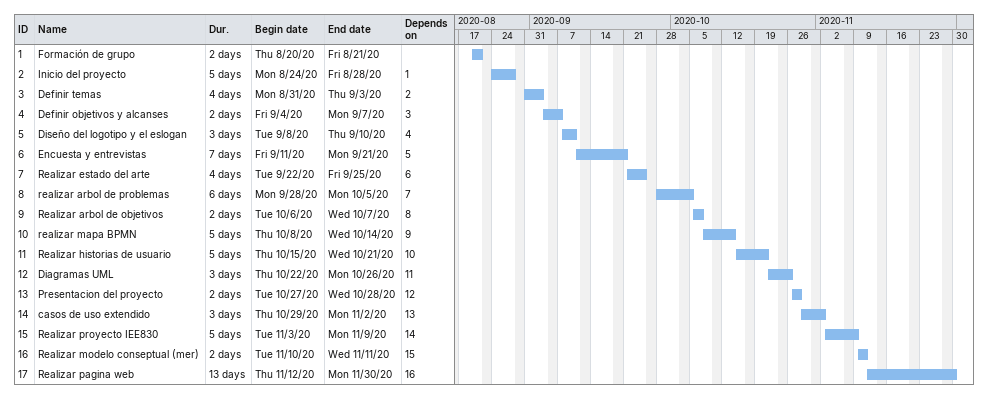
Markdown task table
| ID | Task | Duration | Start | Finish | Predecessors |
|---|---|---|---|---|---|
| 1 | Formación de grupo | 2d | 2020-08-20 | 2020-08-21 |  |
| 2 | Inicio del proyecto | 5d | 2020-08-24 | 2020-08-28 | 1 |
| 3 | Definir temas | 4d | 2020-08-31 | 2020-09-03 | 2 |
| 4 | Definir objetivos y alcanses | 2d | 2020-09-04 | 2020-09-07 | 3 |
| 5 | Diseño del logotipo y el eslogan | 3d | 2020-09-08 | 2020-09-10 | 4 |
| 6 | Encuesta y entrevistas | 7d | 2020-09-11 | 2020-09-21 | 5 |
| 7 | Realizar estado del arte | 4d | 2020-09-22 | 2020-09-25 | 6 |
| 8 | realizar arbol de problemas | 6d | 2020-09-28 | 2020-10-05 | 7 |
| 9 | Realizar arbol de objetivos | 2d | 2020-10-06 | 2020-10-07 | 8 |
| 10 | realizar mapa BPMN | 5d | 2020-10-08 | 2020-10-14 | 9 |
| 11 | Realizar historias de usuario | 5d | 2020-10-15 | 2020-10-21 | 10 |
| 12 | Diagramas UML | 3d | 2020-10-22 | 2020-10-26 | 11 |
| 13 | Presentacion del proyecto | 2d | 2020-10-27 | 2020-10-28 | 12 |
| 14 | casos de uso extendido | 3d | 2020-10-29 | 2020-11-02 | 13 |
| 15 | Realizar proyecto IEE830 | 5d | 2020-11-03 | 2020-11-09 | 14 |
| 16 | Realizar modelo conseptual (mer) | 2d | 2020-11-10 | 2020-11-11 | 15 |
| 17 | Realizar pagina web | 13d | 2020-11-12 | 2020-11-30 | 16 |
